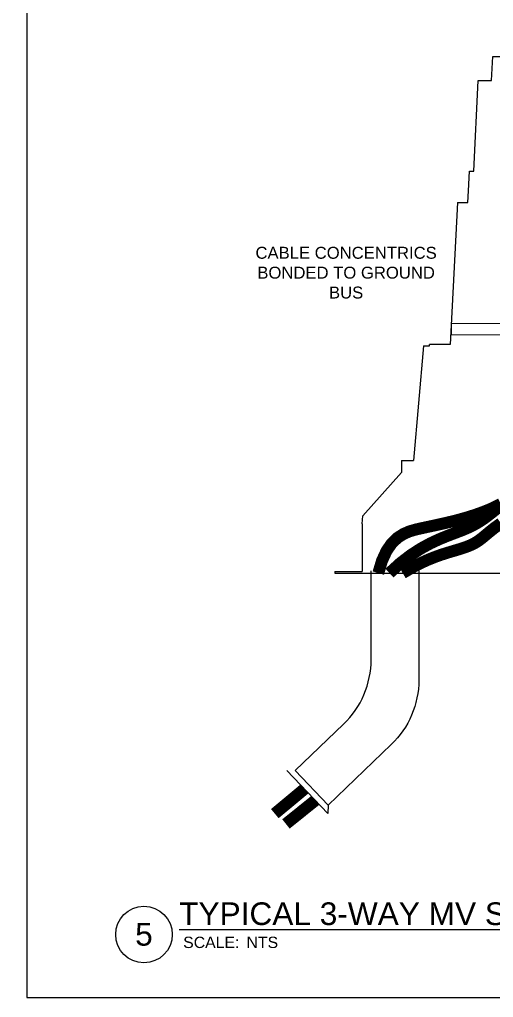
# Model space of a CAD drawing. Header units: feet. Extents: x -689 to 1837, y -511 to 1546.
# Drawn here: x 641.7 to 721.2, y 1218.4 to 1382.4 of the extents above; entities that cross this region are included whole.
import ezdxf
from ezdxf import colors
from ezdxf.entities.mleader import LeaderData, LeaderLine
from ezdxf.enums import TextEntityAlignment as Align
from ezdxf.math import Vec2, Vec3

# ---------------------------------------------------------------- set-up
doc = ezdxf.new("R2010")
doc.units = ezdxf.units.FT
doc.header["$MEASUREMENT"] = 0
for name, color, linetype in [('CABLE', 2, 'Continuous'), ('EQUIPMENT', 6, 'Continuous'), ('G-ANNO-TEXT @ 1', 1, 'Continuous'), ('TEXT', 1, 'Continuous')]:
    doc.layers.add(name, color=color, linetype=linetype)
doc.layers.add('CONDUIT', color=6, linetype='Continuous', lineweight=18)
doc.layers.add('G-NPLT', color=67, linetype='Continuous', plot=False)
doc.styles.add('NEI-A', font='arial.ttf')

# ---------------------------------------------------------------- blocks, each defined once
blk = doc.blocks.new('DETAIL_TITLE')
blk.add_circle((0.5923, -0.5126), 0.25)
at = {"style": 'NEI-A'}
blk.add_attdef('DETAIL_TITLE_001', (0.9099, -0.4851), '', height=0.2, dxfattribs=at)
at = {"style": 'NEI-A', "flags": 8}
blk.add_attdef('#', text='', height=0.2, dxfattribs=at).set_placement((0.5922, -0.5109), align=Align.MIDDLE_CENTER)
at = {"style": 'NEI-A'}
for tag, p in [('SCALE:', (0.9386, -0.7379)), ('1"_=_', (1.5474, -0.7379))]:
    blk.add_attdef(tag, text='', height=0.1, dxfattribs=at).set_placement(p, align=Align.BOTTOM_LEFT)

msp = doc.modelspace()

# ---------------------------------------------------------------- linework, layer by layer
at = {"layer": 'CABLE', "const_width": 2}
for points in [[(722.48314, 1301.14537), (722.20457, 1301.00743), (721.9223, 1300.86702), (721.63081, 1300.72346), (721.3246, 1300.57607), (720.99815, 1300.42417), (720.64596, 1300.26708), (720.26252, 1300.10412), (719.84231, 1299.93461), (719.38136, 1299.75828), (718.88188, 1299.57648), (718.34761, 1299.39098), (717.7823, 1299.20355), (717.18969, 1299.01595), (716.57352, 1298.82996), (715.93754, 1298.64732), (715.28549, 1298.46981), (714.6195, 1298.29846), (713.93514, 1298.1313), (713.22641, 1297.96562), (712.48727, 1297.79872), (711.71169, 1297.62791), (710.89364, 1297.45046), (710.02709, 1297.26369), (709.10602, 1297.06488), (708.13, 1296.84126), (707.12102, 1296.53975), (706.1067, 1296.09722), (705.11463, 1295.45052), (704.17242, 1294.53651), (703.30766, 1293.29205), (702.54797, 1291.65399), (701.92094, 1289.55918)], [(722.32617, 1300.7605), (721.83443, 1300.38409), (721.34477, 1299.99949), (720.85759, 1299.6088), (720.35725, 1299.21263), (719.82409, 1298.81118), (719.23843, 1298.40467), (718.58061, 1297.99332), (717.83097, 1297.57734), (716.96984, 1297.15695), (715.97754, 1296.73237), (714.83995, 1296.29667), (713.56502, 1295.81442), (712.16623, 1295.24304), (710.65706, 1294.53997), (709.051, 1293.66261), (707.36153, 1292.56842), (705.60213, 1291.2148), (703.78629, 1289.55918)], [(722.49373, 1297.89715), (722.14621, 1297.65741), (721.8078, 1297.41597), (721.47916, 1297.17355), (721.16095, 1296.93088), (720.85385, 1296.68869), (720.558, 1296.44782), (720.27152, 1296.20944), (719.99204, 1295.97484), (719.71717, 1295.7453), (719.44452, 1295.52211), (719.17172, 1295.30654), (718.89637, 1295.09989), (718.6161, 1294.90343), (718.32688, 1294.71761), (718.0181, 1294.53955), (717.67749, 1294.36553), (717.29281, 1294.19184), (716.85181, 1294.01477), (716.34222, 1293.83059), (715.75179, 1293.63559), (715.06826, 1293.42605), (714.28179, 1293.19588), (713.39217, 1292.92943), (712.40157, 1292.60867), (711.3122, 1292.21557), (710.12624, 1291.7321), (708.84588, 1291.14023), (707.47332, 1290.42194), (706.01074, 1289.55918)], [(689.5049, 1253.33755), (684.55437, 1249.21482)], [(691.3476, 1251.4411), (686.42457, 1247.48328)]]:
    msp.add_lwpolyline(points, dxfattribs=at)
at = {"layer": 'CONDUIT'}
msp.add_lwpolyline([(714.1826, 1331.42447), (818.75504, 1331.42447), (818.75504, 1329.48749), (714.1826, 1329.48749)], close=True, dxfattribs=at)
at = {"layer": 'EQUIPMENT'}
for p, q in [((720.94255, 1372.17168), (721.12932, 1376.18507)), ((721.12932, 1376.18507), (811.8488, 1376.18507)), ((717.95568, 1356.93437), (718.70247, 1372.1714)), ((718.70247, 1372.1714), (720.94255, 1372.17168)), ((717.06917, 1353.66749), (717.20918, 1356.93437)), ((717.20918, 1356.93437), (717.95568, 1356.93437)), ((716.96688, 1351.68464), (717.06917, 1353.66749)), ((715.22558, 1351.68418), (713.98906, 1327.87067)), ((715.22558, 1351.68418), (716.96688, 1351.68464)), ((709.48906, 1327.68418), (707.80156, 1308.43418)), ((709.48906, 1327.68418), (710.48906, 1327.68418)), ((713.98906, 1327.87067), (710.48906, 1327.87067)), ((710.48906, 1327.68418), (710.48906, 1327.87067)), ((705.80156, 1308.43418), (707.80156, 1308.43418)), ((705.80156, 1308.43418), (705.80156, 1306.43418)), ((699.30156, 1299.16799), (705.80156, 1306.43418)), ((699.20174, 1297.80918), (699.30156, 1299.16799)), ((699.20321, 1297.80918), (699.20247, 1289.80918)), ((694.61406, 1289.80918), (694.61406, 1289.55918)), ((694.61406, 1289.80918), (699.20247, 1289.80918)), ((694.61406, 1289.55918), (838.36406, 1289.55918)), ((686.54888, 1256.47062), (693.46415, 1249.24711)), ((687.96276, 1256.43979), (693.49497, 1250.66099)), ((693.49497, 1250.66099), (693.46415, 1249.24711))]:
    msp.add_line(p, q, dxfattribs=at)
for points in [[(687.96276, 1256.43979), (696.08885, 1264.21771, 0.204607432), (700.71694, 1275.05392), (700.71694, 1289.9091)], [(708.71694, 1289.9091), (708.71694, 1271.63716, -0.204607432), (704.08885, 1260.80095), (693.49232, 1250.65845)]]:
    msp.add_lwpolyline(points, format="xyb", dxfattribs=at)
at = {"layer": 'G-NPLT'}
msp.add_lwpolyline([(642.91639, 1546.38847), (642.91639, 1218.38847), (1140.85417, 1218.38847), (1140.77417, 1546.38847)], close=True, dxfattribs=at)

# ---------------------------------------------------------------- block references
at = {"layer": 'G-ANNO-TEXT @ 1'}
ref = msp.add_blockref('DETAIL_TITLE', (651.34454, 1238.67603), dxfattribs=dict(at, xscale=18.99347914525915, yscale=18.99347914525915, zscale=18.99347914525915))
ref.add_attrib('#', '5', dxfattribs={"layer": '0', "height": 3.7987, "style": 'NEI-A'}).set_placement((662.59247, 1228.97226), align=Align.MIDDLE_CENTER)
ref.add_attrib('DETAIL_TITLE_001', '%%UTYPICAL 3-WAY MV SECTIONALIZING CABINET INTERNAL CONNECTION DETAIL', (668.50226, 1230.5338), dxfattribs={"layer": '0', "height": 3.7986958, "style": 'NEI-A'})
ref.add_attrib('SCALE:', 'SCALE:', dxfattribs={"layer": '0', "height": 1.899348, "style": 'NEI-A'}).set_placement((669.17275, 1228.57797), align=Align.TOP_LEFT)
ref.add_attrib('1"_=_', 'NTS', dxfattribs={"layer": '0', "height": 1.899348, "style": 'NEI-A'}).set_placement((679.80389, 1228.57797), align=Align.TOP_LEFT)

# ---------------------------------------------------------------- texts
at = {"layer": 'TEXT', "insert": (696.51853, 1344.27493), "char_height": 2, "attachment_point": 2, "style": 'NEI-A'}
msp.add_mtext_dynamic_manual_height_columns('CABLE CONCENTRICS BONDED TO GROUND BUS', width=31.334284, gutter_width=1, heights=[0], dxfattribs=at)

# ---------------------------------------------------------------- leaders
at = {"layer": 'TEXT'}
ml = msp.add_multileader_mtext('Standard', dxfattribs=at)
ml.set_content('7#8 COPPER CLAD STEEL STRANDED GROUND RING', color=256, style='NEI-A')
ml.set_leader_properties()
ml.build(insert=Vec2(0, 0))
ml.multileader.update_dxf_attribs({"dogleg_length": 0.0625, "arrow_head_size": 2.14436, "scale": 20})
ctx = ml.context
ctx.base_point, ctx.scale, ctx.char_height, ctx.arrow_head_size, ctx.landing_gap_size, ctx.plane_origin = Vec3(364.72665, 1355.94717), 20, 1.9673832, 2.14436, 1.28662, Vec3(317.687, 1313.48979)
notes = []
notes.append((ctx, [(0, (1, 1, 0), (363.65447, 1355.94717), (1, 0), 1.07218, [(0, [(357.28658, 1344.26903)], 0, [])])]))
ctx.mtext.insert, ctx.mtext.width, ctx.mtext.defined_height, ctx.mtext.line_spacing_factor, ctx.mtext.flow_direction = Vec3(366.01326, 1356.94764), 25.6320738, 4.77359, 0.9, 5
ml = msp.add_multileader_mtext('Standard', dxfattribs=at)
ml.set_content('(TYP.) 10\' BY 3/4" GROUND ROD CONNECTION', color=256, style='NEI-A')
ml.set_leader_properties()
ml.build(insert=Vec2(0, 0))
ml.multileader.update_dxf_attribs({"dogleg_length": 0.0625, "arrow_head_size": 2.14436, "scale": 20})
ctx = ml.context
ctx.base_point, ctx.scale, ctx.char_height, ctx.arrow_head_size, ctx.landing_gap_size, ctx.plane_origin = Vec3(286.18117, 1351.33258), 20, 1.7154879, 2.14436, 1.28662, Vec3(237.93346, 1313.16814)
notes.append((ctx, [(0, (1, 1, 0), (285.10899, 1351.33258), (1, 0), 1.07218, [(0, [(277.53305, 1343.94738)], 0, [])])]))
ctx.mtext.insert, ctx.mtext.width, ctx.mtext.defined_height, ctx.mtext.line_spacing_factor, ctx.mtext.flow_direction = Vec3(287.46779, 1352.20496), 23.5393744, 4.59906, 0.9, 5
ml = msp.add_multileader_mtext('Standard', dxfattribs=at)
ml.set_content('"TEE" GROUND\\PCONNECTOR', color=256, style='NEI-A')
ml.set_leader_properties()
ml.build(insert=Vec2(0, 0))
ml.multileader.update_dxf_attribs({"dogleg_length": 0.0625, "arrow_head_size": 2.14436, "scale": 20})
ctx = ml.context
ctx.base_point, ctx.scale, ctx.char_height, ctx.arrow_head_size, ctx.landing_gap_size, ctx.plane_origin = Vec3(320.36867, 1351.33258), 20, 1.7154879, 2.14436, 1.28662, Vec3(272.12096, 1313.16814)
notes.append((ctx, [(0, (1, 1, 0), (319.29649, 1351.33258), (1, 0), 1.07218, [(0, [(311.72054, 1343.94738)], 0, [])])]))
ctx.mtext.insert, ctx.mtext.width, ctx.mtext.defined_height, ctx.mtext.line_spacing_factor, ctx.mtext.flow_direction = Vec3(321.65528, 1352.20496), 17.4900693, 4.59906, 0.9, 5
ml = msp.add_multileader_mtext('Standard', dxfattribs=at)
ml.set_content('POWER CABLE (TYP.)', color=256, style='NEI-A')
ml.set_leader_properties()
ml.build(insert=Vec2(0, 0))
ml.multileader.update_dxf_attribs({"dogleg_length": 0.0625, "arrow_head_size": 2.14436, "scale": 20})
ctx = ml.context
ctx.base_point, ctx.scale, ctx.char_height, ctx.arrow_head_size, ctx.landing_gap_size, ctx.plane_origin = Vec3(359.7535, 1327.3198), 20, 1.7154879, 2.14436, 1.28662, Vec3(312.71386, 1290.23032)
notes.append((ctx, [(0, (1, 1, 0), (358.68132, 1327.3198), (1, 0), 1.07218, [(0, [(352.31344, 1313.02433)], 0, [])])]))
ctx.mtext.insert, ctx.mtext.width, ctx.mtext.defined_height, ctx.mtext.line_spacing_factor, ctx.mtext.flow_direction = Vec3(361.04012, 1328.42972), 17.1506188, 4.59906, 0.9, 5
ml = msp.add_multileader_mtext('Standard', dxfattribs=at)
ml.set_content('{\\H1.08333x;2 POS. 35kV 600 A,P JUNCTION INSERT SEE DETAIL 1.}', color=256, style='NEI-A')
ml.set_leader_properties()
ml.build(insert=Vec2(0, 0))
ml.multileader.update_dxf_attribs({"dogleg_length": 0.0625, "arrow_head_size": 2.5, "scale": 20})
ctx = ml.context
ctx.base_point, ctx.scale, ctx.char_height, ctx.arrow_head_size, ctx.landing_gap_size, ctx.plane_origin = Vec3(125.03226, 1263.11274), 20, 2, 2.5, 1.5, Vec3(80.91053, 1283.44209)
notes.append((ctx, [(0, (1, 1, 0), (123.78226, 1263.11274), (1, 0), 1.25, [(0, [(100.17621, 1315.6458)], 0, [])])]))
ctx.mtext.insert, ctx.mtext.width, ctx.mtext.line_spacing_factor, ctx.mtext.flow_direction = Vec3(126.53226, 1264.13122), 32.8297529, 0.9, 5
ml = msp.add_multileader_mtext('Standard', dxfattribs=at)
ml.set_content('"TEE" GROUND\\PCONNECTOR', color=256, style='NEI-A')
ml.set_leader_properties()
ml.build(insert=Vec2(0, 0))
ml.multileader.update_dxf_attribs({"dogleg_length": 0.0625, "arrow_head_size": 2.14436, "scale": 20})
ctx = ml.context
ctx.base_point, ctx.scale, ctx.char_height, ctx.arrow_head_size, ctx.landing_gap_size, ctx.plane_origin = Vec3(366.69521, 1276.43881), 20, 1.7154879, 2.14436, 1.28662, Vec3(318.4475, 1238.27436)
notes.append((ctx, [(0, (1, 1, 0), (365.62303, 1276.43881), (1, 0), 1.07218, [(0, [(358.04708, 1269.0536)], 0, [])])]))
ctx.mtext.insert, ctx.mtext.width, ctx.mtext.defined_height, ctx.mtext.line_spacing_factor, ctx.mtext.flow_direction = Vec3(367.98182, 1277.31118), 17.4900693, 4.59906, 0.9, 5
for ctx, leaders in notes:
    for number, flags, end, landing, length, lines in leaders:
        leader = LeaderData()
        leader.index, (leader.has_last_leader_line, leader.has_dogleg_vector, leader.attachment_direction) = number, flags
        leader.last_leader_point, leader.dogleg_vector, leader.dogleg_length = Vec3(end), Vec3(landing), length
        for number, points, colour, breaks in lines:
            line = LeaderLine()
            line.index, line.vertices, line.color, line.breaks = number, Vec3.list(points), colors.encode_raw_color(colour), breaks
            leader.lines.append(line)
        ctx.leaders.append(leader)

doc.saveas('drawing.dxf')
